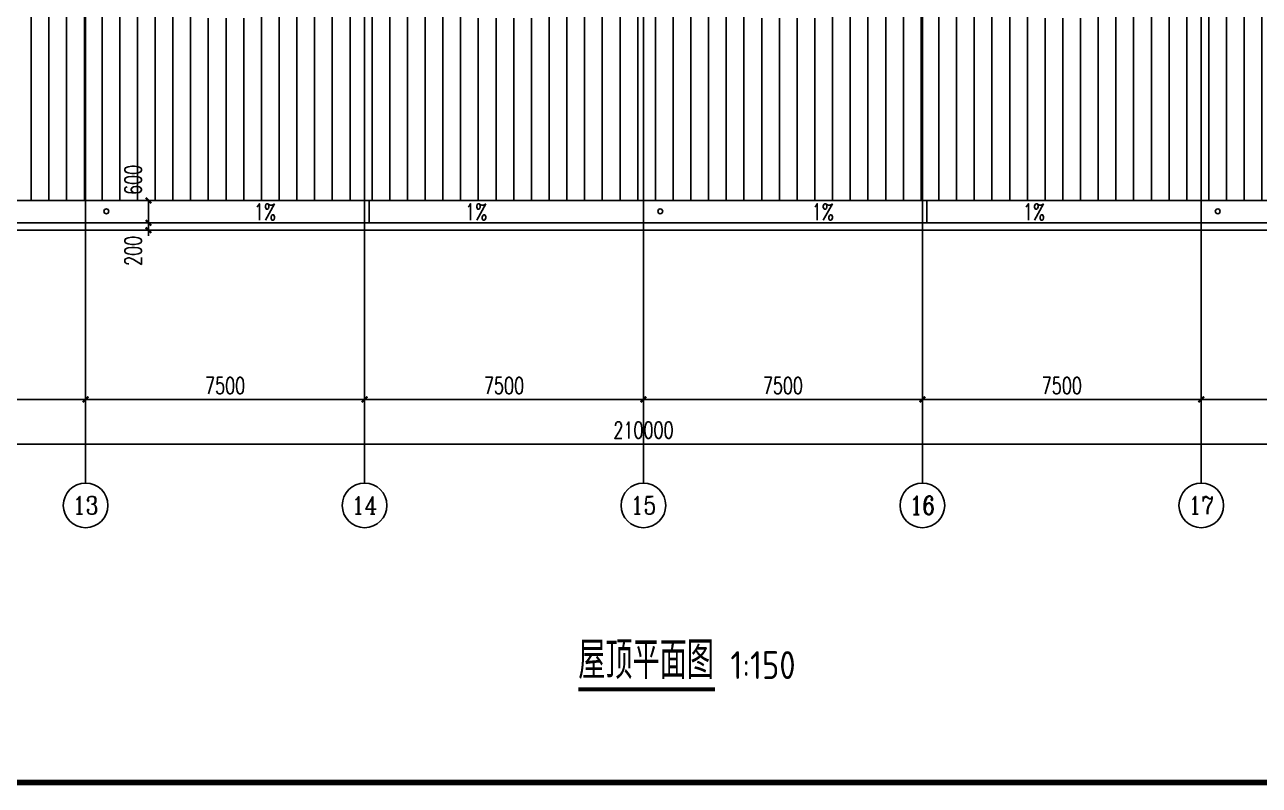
# Model space of a CAD drawing. Extents: x 962303 to 1579583, y -174742 to 224716.
# Drawn here: x 1437085 to 1470283, y 15683 to 36142 of the extents above; entities that cross this region are included whole.
import ezdxf
from ezdxf.enums import TextEntityAlignment as Align

# ---------------------------------------------------------------- set-up
doc = ezdxf.new("R2010")
doc.units = 0
doc.header["$LTSCALE"] = 1000
doc.header["$MEASUREMENT"] = 0
for name, color, linetype in [('AXIS', 3, 'Continuous'), ('AXIS_TEXT', 7, 'Continuous'), ('DIM_SYMB', 3, 'Continuous'), ('DOTE', 1, 'Continuous'), ('PUB_DIM', 3, 'Continuous'), ('PUB_TEXT', 7, 'Continuous'), ('PUB_TITLE', 4, 'Continuous')]:
    doc.layers.add(name, color=color, linetype=linetype)
doc.styles.add('_TCH_AXIS', font='COMPLEX', dxfattribs={"bigfont": 'GBCBIG'})
doc.styles.add('_TCH_DIM', font='SIMPLEX', dxfattribs={"bigfont": 'GBCBIG'})
doc.styles.add('_TCH_DIM_T3', font='SIMPLEX', dxfattribs={"width": 0.705882, "bigfont": 'GBCBIG'})
doc.styles.add('COMPLEX', font='COMPLEX')
doc.styles.get("Standard").update_dxf_attribs({"font": 'gbenor.shx', "bigfont": 'gbcbig.shx'})
doc.dimstyles.new('_TCH_ARCH&&150', dxfattribs={"dimtxt": 446.25, "dimasz": 150, "dimexe": 375, "dimexo": 450, "dimgap": 150, "dimtad": 1, "dimdec": 0, "dimzin": 0, "dimdsep": 46, "dimtxsty": '_TCH_DIM_T3', "dimblk": 'ARCHTICK', "dimcen": 0.09, "dimclrt": 7, "dimazin": 2, "dimtfac": 1, "dimtdec": 0, "dimtix": 1, "dimtmove": 2, "dimatfit": 3, "dimfxl": 0, "dimtolj": 1, "dimtzin": 0, "dimarcsym": 0})

# ---------------------------------------------------------------- blocks, each defined once
blk = doc.blocks.new('_ArchTick')
at = {"color": 0, "linetype": 'ByBlock', "const_width": 0.4}
blk.add_lwpolyline([(-0.5, -0.5), (0.5, 0.5)], dxfattribs=at)
blk = doc.blocks.new('*D38')
at = {"layer": 'Defpoints', "color": 0}
for p in [(1440414, 31413), (1441157, 31413), (1441157, 30813)]:
    blk.add_point(p, dxfattribs=at)
at = {"layer": 'PUB_DIM', "color": 0, "lineweight": -2}
for p, q in [((1440707, 31413), (1440039, 31413)), ((1440414, 30813), (1440414, 31413)), ((1440707, 30813), (1440039, 30813))]:
    blk.add_line(p, q, dxfattribs=at)
at = {"layer": 'PUB_DIM', "color": 0, "lineweight": -2, "xscale": 150, "yscale": 150, "zscale": 150}
for p, rotation in [((1440414, 31413), 90), ((1440414, 30813), 270)]:
    blk.add_blockref('_ArchTick', p, dxfattribs=dict(at, rotation=rotation))
at = {"layer": 'PUB_DIM', "color": 7, "insert": (1440002, 31968), "char_height": 446.2, "attachment_point": 5, "rotation": 90, "style": '_TCH_DIM_T3'}
blk.add_mtext('\\A1;600', dxfattribs=at)
blk = doc.blocks.new('*D39')
at = {"layer": 'Defpoints', "color": 0}
for p in [(1440414, 30813), (1441157, 30813), (1441157, 30613)]:
    blk.add_point(p, dxfattribs=at)
at = {"layer": 'PUB_DIM', "color": 0, "lineweight": -2}
for p, q in [((1440414, 30813), (1440414, 30963)), ((1440707, 30813), (1440039, 30813)), ((1440707, 30613), (1440039, 30613)), ((1440414, 30613), (1440414, 30813)), ((1440414, 30613), (1440414, 30463))]:
    blk.add_line(p, q, dxfattribs=at)
at = {"layer": 'PUB_DIM', "color": 0, "lineweight": -2, "xscale": 150, "yscale": 150, "zscale": 150}
for p, rotation in [((1440414, 30813), 270), ((1440414, 30613), 90)]:
    blk.add_blockref('_ArchTick', p, dxfattribs=dict(at, rotation=rotation))
at = {"layer": 'PUB_DIM', "color": 7, "insert": (1440002, 30058), "char_height": 446.2, "attachment_point": 5, "rotation": 90, "style": '_TCH_DIM_T3'}
blk.add_mtext('\\A1;200', dxfattribs=at)
blk = doc.blocks.new('*D885')
at = {"layer": 'AXIS', "color": 0, "lineweight": -2}
for p, q in [((1431223, 29363), (1431223, 25688)), ((1438723, 29363), (1438723, 25688)), ((1431223, 26063), (1438723, 26063))]:
    blk.add_line(p, q, dxfattribs=at)
at = {"layer": 'Defpoints', "color": 0}
for p in [(1431223, 29813), (1438723, 29813), (1438723, 26063)]:
    blk.add_point(p, dxfattribs=at)
at = {"layer": 'AXIS', "color": 0, "lineweight": -2, "xscale": 150, "yscale": 150, "zscale": 150, "rotation": 180}
blk.add_blockref('_ArchTick', (1431223, 26063), dxfattribs=at)
at = {"layer": 'AXIS', "color": 0, "lineweight": -2, "xscale": 150, "yscale": 150, "zscale": 150}
blk.add_blockref('_ArchTick', (1438723, 26063), dxfattribs=at)
at = {"layer": 'AXIS', "color": 7, "insert": (1434973, 26436), "char_height": 446.2, "attachment_point": 5, "style": '_TCH_DIM_T3'}
blk.add_mtext('\\A1;7500', dxfattribs=at)
blk = doc.blocks.new('*D886')
at = {"layer": 'AXIS', "color": 0, "lineweight": -2}
for p, q in [((1438723, 29363), (1438723, 25688)), ((1446223, 29363), (1446223, 25688)), ((1438723, 26063), (1446223, 26063))]:
    blk.add_line(p, q, dxfattribs=at)
at = {"layer": 'Defpoints', "color": 0}
for p in [(1438723, 29813), (1446223, 29813), (1446223, 26063)]:
    blk.add_point(p, dxfattribs=at)
at = {"layer": 'AXIS', "color": 0, "lineweight": -2, "xscale": 150, "yscale": 150, "zscale": 150, "rotation": 180}
blk.add_blockref('_ArchTick', (1438723, 26063), dxfattribs=at)
at = {"layer": 'AXIS', "color": 0, "lineweight": -2, "xscale": 150, "yscale": 150, "zscale": 150}
blk.add_blockref('_ArchTick', (1446223, 26063), dxfattribs=at)
at = {"layer": 'AXIS', "color": 7, "insert": (1442473, 26436), "char_height": 446.2, "attachment_point": 5, "style": '_TCH_DIM_T3'}
blk.add_mtext('\\A1;7500', dxfattribs=at)
blk = doc.blocks.new('*D887')
at = {"layer": 'AXIS', "color": 0, "lineweight": -2}
for p, q in [((1446223, 29363), (1446223, 25688)), ((1453723, 29363), (1453723, 25688)), ((1446223, 26063), (1453723, 26063))]:
    blk.add_line(p, q, dxfattribs=at)
at = {"layer": 'Defpoints', "color": 0}
for p in [(1446223, 29813), (1453723, 29813), (1453723, 26063)]:
    blk.add_point(p, dxfattribs=at)
at = {"layer": 'AXIS', "color": 0, "lineweight": -2, "xscale": 150, "yscale": 150, "zscale": 150, "rotation": 180}
blk.add_blockref('_ArchTick', (1446223, 26063), dxfattribs=at)
at = {"layer": 'AXIS', "color": 0, "lineweight": -2, "xscale": 150, "yscale": 150, "zscale": 150}
blk.add_blockref('_ArchTick', (1453723, 26063), dxfattribs=at)
at = {"layer": 'AXIS', "color": 7, "insert": (1449973, 26436), "char_height": 446.2, "attachment_point": 5, "style": '_TCH_DIM_T3'}
blk.add_mtext('\\A1;7500', dxfattribs=at)
blk = doc.blocks.new('*D888')
at = {"layer": 'AXIS', "color": 0, "lineweight": -2}
for p, q in [((1453723, 29363), (1453723, 25688)), ((1461223, 29363), (1461223, 25688)), ((1453723, 26063), (1461223, 26063))]:
    blk.add_line(p, q, dxfattribs=at)
at = {"layer": 'Defpoints', "color": 0}
for p in [(1453723, 29813), (1461223, 29813), (1461223, 26063)]:
    blk.add_point(p, dxfattribs=at)
at = {"layer": 'AXIS', "color": 0, "lineweight": -2, "xscale": 150, "yscale": 150, "zscale": 150, "rotation": 180}
blk.add_blockref('_ArchTick', (1453723, 26063), dxfattribs=at)
at = {"layer": 'AXIS', "color": 0, "lineweight": -2, "xscale": 150, "yscale": 150, "zscale": 150}
blk.add_blockref('_ArchTick', (1461223, 26063), dxfattribs=at)
at = {"layer": 'AXIS', "color": 7, "insert": (1457473, 26436), "char_height": 446.2, "attachment_point": 5, "style": '_TCH_DIM_T3'}
blk.add_mtext('\\A1;7500', dxfattribs=at)
blk = doc.blocks.new('*D889')
at = {"layer": 'AXIS', "color": 0, "lineweight": -2}
for p, q in [((1461223, 29363), (1461223, 25688)), ((1468723, 29363), (1468723, 25688)), ((1461223, 26063), (1468723, 26063))]:
    blk.add_line(p, q, dxfattribs=at)
at = {"layer": 'Defpoints', "color": 0}
for p in [(1461223, 29813), (1468723, 29813), (1468723, 26063)]:
    blk.add_point(p, dxfattribs=at)
at = {"layer": 'AXIS', "color": 0, "lineweight": -2, "xscale": 150, "yscale": 150, "zscale": 150, "rotation": 180}
blk.add_blockref('_ArchTick', (1461223, 26063), dxfattribs=at)
at = {"layer": 'AXIS', "color": 0, "lineweight": -2, "xscale": 150, "yscale": 150, "zscale": 150}
blk.add_blockref('_ArchTick', (1468723, 26063), dxfattribs=at)
at = {"layer": 'AXIS', "color": 7, "insert": (1464973, 26436), "char_height": 446.2, "attachment_point": 5, "style": '_TCH_DIM_T3'}
blk.add_mtext('\\A1;7500', dxfattribs=at)
blk = doc.blocks.new('*D890')
at = {"layer": 'AXIS', "color": 0, "lineweight": -2}
for p, q in [((1468723, 29363), (1468723, 25688)), ((1476223, 29363), (1476223, 25688)), ((1468723, 26063), (1476223, 26063))]:
    blk.add_line(p, q, dxfattribs=at)
at = {"layer": 'Defpoints', "color": 0}
for p in [(1468723, 29813), (1476223, 29813), (1476223, 26063)]:
    blk.add_point(p, dxfattribs=at)
at = {"layer": 'AXIS', "color": 0, "lineweight": -2, "xscale": 150, "yscale": 150, "zscale": 150, "rotation": 180}
blk.add_blockref('_ArchTick', (1468723, 26063), dxfattribs=at)
at = {"layer": 'AXIS', "color": 0, "lineweight": -2, "xscale": 150, "yscale": 150, "zscale": 150}
blk.add_blockref('_ArchTick', (1476223, 26063), dxfattribs=at)
at = {"layer": 'AXIS', "color": 7, "insert": (1472473, 26436), "char_height": 446.2, "attachment_point": 5, "style": '_TCH_DIM_T3'}
blk.add_mtext('\\A1;7500', dxfattribs=at)
blk = doc.blocks.new('*D902')
at = {"layer": 'AXIS', "color": 0, "lineweight": -2}
for p, q in [((1348723, 29363), (1348723, 24488)), ((1558723, 29363), (1558723, 24488)), ((1348723, 24863), (1558723, 24863))]:
    blk.add_line(p, q, dxfattribs=at)
at = {"layer": 'Defpoints', "color": 0}
for p in [(1348723, 29813), (1558723, 29813), (1558723, 24863)]:
    blk.add_point(p, dxfattribs=at)
at = {"layer": 'AXIS', "color": 0, "lineweight": -2, "xscale": 150, "yscale": 150, "zscale": 150, "rotation": 180}
blk.add_blockref('_ArchTick', (1348723, 24863), dxfattribs=at)
at = {"layer": 'AXIS', "color": 0, "lineweight": -2, "xscale": 150, "yscale": 150, "zscale": 150}
blk.add_blockref('_ArchTick', (1558723, 24863), dxfattribs=at)
at = {"layer": 'AXIS', "color": 7, "insert": (1453723, 25236), "char_height": 446.2, "attachment_point": 5, "style": '_TCH_DIM_T3'}
blk.add_mtext('\\A1;210000', dxfattribs=at)
blk = doc.blocks.new('_AXISO')
blk.add_circle((0, 0), 0.5)
at = {"layer": 'AXIS_TEXT', "style": 'COMPLEX', "width": 1.041667}
blk.add_attdef('A', text='', height=0.56, dxfattribs=at).set_placement((-0.25, -0.28), (0.25, -0.28), align=Align.FIT)

msp = doc.modelspace()

# ---------------------------------------------------------------- hatches: boundary and pattern name
h = msp.add_hatch()
h.set_pattern_fill('LINE', color=251, scale=500, angle=90, style=0)
h.set_pattern_definition([(90, (815277.7, 33526), (-476.25, 3e-14), [])])
h.paths.add_polyline_path([(1428373.2, 60313.1), (1428373.2, 58813.1), (1431223.2, 58813.1), (1431223.2, 65213.1), (1423723.2, 65213.1), (1423723.2, 58813.1), (1426573.2, 58813.1), (1426573.2, 60313.1)])
h.paths.add_polyline_path([(1435873.2, 60313.1), (1435873.2, 58813.1), (1438723.2, 58813.1), (1438723.2, 65213.1), (1431223.2, 65213.1), (1431223.2, 58813.1), (1434073.2, 58813.1), (1434073.2, 60313.1)])
h.paths.add_polyline_path([(1441573.2, 60313.1), (1443373.2, 60313.1), (1443373.2, 58813.1), (1446223.2, 58813.1), (1446223.2, 65213.1), (1438723.2, 65213.1), (1438723.2, 58813.1), (1441573.2, 58813.1)])
h.paths.add_polyline_path([(1443373.2, 51813.1), (1446223.2, 51813.1), (1446223.2, 58813.1), (1443373.2, 58813.1)])
h.paths.add_polyline_path([(1441573.2, 58813.1), (1438723.2, 58813.1), (1438723.2, 51813.1), (1441573.2, 51813.1)])
h.paths.add_polyline_path([(1438723.2, 58813.1), (1435873.2, 58813.1), (1435873.2, 51813.1), (1438723.2, 51813.1)])
h.paths.add_polyline_path([(1434073.2, 58813.1), (1431223.2, 58813.1), (1431223.2, 51813.1), (1434073.2, 51813.1)])
h.paths.add_polyline_path([(1431223.2, 58813.1), (1428373.2, 58813.1), (1428373.2, 51813.1), (1431223.2, 51813.1)])
h.paths.add_polyline_path([(1423723.2, 51813.1), (1426573.2, 51813.1), (1426573.2, 58813.1), (1423723.2, 58813.1)])
h.paths.add_polyline_path([(1426573.2, 51813.1), (1423723.2, 51813.1), (1423723.2, 44813.1), (1426573.2, 44813.1)])
h.paths.add_polyline_path([(1428373.2, 44813.1), (1431223.2, 44813.1), (1431223.2, 51813.1), (1428373.2, 51813.1)])
h.paths.add_polyline_path([(1434073.2, 51813.1), (1431223.2, 51813.1), (1431223.2, 44813.1), (1434073.2, 44813.1)])
h.paths.add_polyline_path([(1435873.2, 44813.1), (1438723.2, 44813.1), (1438723.2, 51813.1), (1435873.2, 51813.1)])
h.paths.add_polyline_path([(1438723.2, 44813.1), (1441573.2, 44813.1), (1441573.2, 51813.1), (1438723.2, 51813.1)])
h.paths.add_polyline_path([(1446223.2, 51813.1), (1443373.2, 51813.1), (1443373.2, 44813.1), (1446223.2, 44813.1)])
h.paths.add_polyline_path([(1446223.2, 44813.1), (1443373.2, 44813.1), (1443373.2, 37813.1), (1446223.2, 37813.1)])
h.paths.add_polyline_path([(1441573.2, 44813.1), (1438723.2, 44813.1), (1438723.2, 37813.1), (1441573.2, 37813.1)])
h.paths.add_polyline_path([(1438723.2, 44813.1), (1435873.2, 44813.1), (1435873.2, 37813.1), (1438723.2, 37813.1)])
h.paths.add_polyline_path([(1431223.2, 37813.1), (1434073.2, 37813.1), (1434073.2, 44813.1), (1431223.2, 44813.1)])
h.paths.add_polyline_path([(1428373.2, 37813.1), (1431223.2, 37813.1), (1431223.2, 44813.1), (1428373.2, 44813.1)])
h.paths.add_polyline_path([(1423723.2, 37813.1), (1426573.2, 37813.1), (1426573.2, 44813.1), (1423723.2, 44813.1)])
h.paths.add_polyline_path([(1431223.2, 31413.1), (1431223.2, 37813.1), (1428373.2, 37813.1), (1428373.2, 36313.1), (1426573.2, 36313.1), (1426573.2, 37813.1), (1423723.2, 37813.1), (1423723.2, 31413.1)])
h.paths.add_polyline_path([(1438723.2, 31413.1), (1438723.2, 37813.1), (1435873.2, 37813.1), (1435873.2, 36313.1), (1434073.2, 36313.1), (1434073.2, 37813.1), (1431223.2, 37813.1), (1431223.2, 31413.1)])
h.paths.add_polyline_path([(1446223.2, 31413.1), (1446223.2, 37813.1), (1443373.2, 37813.1), (1443373.2, 36313.1), (1441573.2, 36313.1), (1441573.2, 37813.1), (1438723.2, 37813.1), (1438723.2, 31413.1)])
h = msp.add_hatch()
h.set_pattern_fill('LINE', color=251, scale=500, angle=90, style=0)
h.set_pattern_definition([(90, (837777.7, 33526), (-476.25, 3e-14), [])])
h.paths.add_polyline_path([(1450873.2, 60313.1), (1450873.2, 58813.1), (1453723.2, 58813.1), (1453723.2, 65213.1), (1446223.2, 65213.1), (1446223.2, 58813.1), (1449073.2, 58813.1), (1449073.2, 60313.1)])
h.paths.add_polyline_path([(1458373.2, 60313.1), (1458373.2, 58813.1), (1461223.2, 58813.1), (1461223.2, 65213.1), (1453723.2, 65213.1), (1453723.2, 58813.1), (1456573.2, 58813.1), (1456573.2, 60313.1)])
h.paths.add_polyline_path([(1464073.2, 60313.1), (1465873.2, 60313.1), (1465873.2, 58813.1), (1468723.2, 58813.1), (1468723.2, 65213.1), (1461223.2, 65213.1), (1461223.2, 58813.1), (1464073.2, 58813.1)])
h.paths.add_polyline_path([(1465873.2, 51813.1), (1468723.2, 51813.1), (1468723.2, 58813.1), (1465873.2, 58813.1)])
h.paths.add_polyline_path([(1464073.2, 58813.1), (1461223.2, 58813.1), (1461223.2, 51813.1), (1464073.2, 51813.1)])
h.paths.add_polyline_path([(1461223.2, 58813.1), (1458373.2, 58813.1), (1458373.2, 51813.1), (1461223.2, 51813.1)])
h.paths.add_polyline_path([(1456573.2, 58813.1), (1453723.2, 58813.1), (1453723.2, 51813.1), (1456573.2, 51813.1)])
h.paths.add_polyline_path([(1453723.2, 58813.1), (1450873.2, 58813.1), (1450873.2, 51813.1), (1453723.2, 51813.1)])
h.paths.add_polyline_path([(1446223.2, 51813.1), (1449073.2, 51813.1), (1449073.2, 58813.1), (1446223.2, 58813.1)])
h.paths.add_polyline_path([(1449073.2, 51813.1), (1446223.2, 51813.1), (1446223.2, 44813.1), (1449073.2, 44813.1)])
h.paths.add_polyline_path([(1450873.2, 44813.1), (1453723.2, 44813.1), (1453723.2, 51813.1), (1450873.2, 51813.1)])
h.paths.add_polyline_path([(1456573.2, 51813.1), (1453723.2, 51813.1), (1453723.2, 44813.1), (1456573.2, 44813.1)])
h.paths.add_polyline_path([(1458373.2, 44813.1), (1461223.2, 44813.1), (1461223.2, 51813.1), (1458373.2, 51813.1)])
h.paths.add_polyline_path([(1461223.2, 44813.1), (1464073.2, 44813.1), (1464073.2, 51813.1), (1461223.2, 51813.1)])
h.paths.add_polyline_path([(1468723.2, 51813.1), (1465873.2, 51813.1), (1465873.2, 44813.1), (1468723.2, 44813.1)])
h.paths.add_polyline_path([(1468723.2, 44813.1), (1465873.2, 44813.1), (1465873.2, 37813.1), (1468723.2, 37813.1)])
h.paths.add_polyline_path([(1464073.2, 44813.1), (1461223.2, 44813.1), (1461223.2, 37813.1), (1464073.2, 37813.1)])
h.paths.add_polyline_path([(1461223.2, 44813.1), (1458373.2, 44813.1), (1458373.2, 37813.1), (1461223.2, 37813.1)])
h.paths.add_polyline_path([(1453723.2, 37813.1), (1456573.2, 37813.1), (1456573.2, 44813.1), (1453723.2, 44813.1)])
h.paths.add_polyline_path([(1450873.2, 37813.1), (1453723.2, 37813.1), (1453723.2, 44813.1), (1450873.2, 44813.1)])
h.paths.add_polyline_path([(1446223.2, 37813.1), (1449073.2, 37813.1), (1449073.2, 44813.1), (1446223.2, 44813.1)])
h.paths.add_polyline_path([(1453723.2, 31413.1), (1453723.2, 37813.1), (1450873.2, 37813.1), (1450873.2, 36313.1), (1449073.2, 36313.1), (1449073.2, 37813.1), (1446223.2, 37813.1), (1446223.2, 31413.1)])
h.paths.add_polyline_path([(1461223.2, 31413.1), (1461223.2, 37813.1), (1458373.2, 37813.1), (1458373.2, 36313.1), (1456573.2, 36313.1), (1456573.2, 37813.1), (1453723.2, 37813.1), (1453723.2, 31413.1)])
h.paths.add_polyline_path([(1468723.2, 31413.1), (1468723.2, 37813.1), (1465873.2, 37813.1), (1465873.2, 36313.1), (1464073.2, 36313.1), (1464073.2, 37813.1), (1461223.2, 37813.1), (1461223.2, 31413.1)])
h = msp.add_hatch()
h.set_pattern_fill('LINE', color=251, scale=500, angle=90, style=0)
h.set_pattern_definition([(90, (860277.7, 33526), (-476.25, 3e-14), [])])
h.paths.add_polyline_path([(1473373.2, 60313.1), (1473373.2, 58813.1), (1476223.2, 58813.1), (1476223.2, 65213.1), (1468723.2, 65213.1), (1468723.2, 58813.1), (1471573.2, 58813.1), (1471573.2, 60313.1)])
h.paths.add_polyline_path([(1480873.2, 60313.1), (1480873.2, 58813.1), (1483723.2, 58813.1), (1483723.2, 65213.1), (1476223.2, 65213.1), (1476223.2, 58813.1), (1479073.2, 58813.1), (1479073.2, 60313.1)])
h.paths.add_polyline_path([(1486573.2, 60313.1), (1488373.2, 60313.1), (1488373.2, 58813.1), (1491223.2, 58813.1), (1491223.2, 65213.1), (1483723.2, 65213.1), (1483723.2, 58813.1), (1486573.2, 58813.1)])
h.paths.add_polyline_path([(1488373.2, 51813.1), (1491223.2, 51813.1), (1491223.2, 58813.1), (1488373.2, 58813.1)])
h.paths.add_polyline_path([(1486573.2, 58813.1), (1483723.2, 58813.1), (1483723.2, 51813.1), (1486573.2, 51813.1)])
h.paths.add_polyline_path([(1483723.2, 58813.1), (1480873.2, 58813.1), (1480873.2, 51813.1), (1483723.2, 51813.1)])
h.paths.add_polyline_path([(1479073.2, 58813.1), (1476223.2, 58813.1), (1476223.2, 51813.1), (1479073.2, 51813.1)])
h.paths.add_polyline_path([(1476223.2, 58813.1), (1473373.2, 58813.1), (1473373.2, 51813.1), (1476223.2, 51813.1)])
h.paths.add_polyline_path([(1468723.2, 51813.1), (1471573.2, 51813.1), (1471573.2, 58813.1), (1468723.2, 58813.1)])
h.paths.add_polyline_path([(1471573.2, 51813.1), (1468723.2, 51813.1), (1468723.2, 44813.1), (1471573.2, 44813.1)])
h.paths.add_polyline_path([(1473373.2, 44813.1), (1476223.2, 44813.1), (1476223.2, 51813.1), (1473373.2, 51813.1)])
h.paths.add_polyline_path([(1479073.2, 51813.1), (1476223.2, 51813.1), (1476223.2, 44813.1), (1479073.2, 44813.1)])
h.paths.add_polyline_path([(1480873.2, 44813.1), (1483723.2, 44813.1), (1483723.2, 51813.1), (1480873.2, 51813.1)])
h.paths.add_polyline_path([(1483723.2, 44813.1), (1486573.2, 44813.1), (1486573.2, 51813.1), (1483723.2, 51813.1)])
h.paths.add_polyline_path([(1491223.2, 51813.1), (1488373.2, 51813.1), (1488373.2, 44813.1), (1491223.2, 44813.1)])
h.paths.add_polyline_path([(1491223.2, 44813.1), (1488373.2, 44813.1), (1488373.2, 37813.1), (1491223.2, 37813.1)])
h.paths.add_polyline_path([(1486573.2, 44813.1), (1483723.2, 44813.1), (1483723.2, 37813.1), (1486573.2, 37813.1)])
h.paths.add_polyline_path([(1483723.2, 44813.1), (1480873.2, 44813.1), (1480873.2, 37813.1), (1483723.2, 37813.1)])
h.paths.add_polyline_path([(1476223.2, 37813.1), (1479073.2, 37813.1), (1479073.2, 44813.1), (1476223.2, 44813.1)])
h.paths.add_polyline_path([(1473373.2, 37813.1), (1476223.2, 37813.1), (1476223.2, 44813.1), (1473373.2, 44813.1)])
h.paths.add_polyline_path([(1468723.2, 37813.1), (1471573.2, 37813.1), (1471573.2, 44813.1), (1468723.2, 44813.1)])
h.paths.add_polyline_path([(1476223.2, 31413.1), (1476223.2, 37813.1), (1473373.2, 37813.1), (1473373.2, 36313.1), (1471573.2, 36313.1), (1471573.2, 37813.1), (1468723.2, 37813.1), (1468723.2, 31413.1)])
h.paths.add_polyline_path([(1483723.2, 31413.1), (1483723.2, 37813.1), (1480873.2, 37813.1), (1480873.2, 36313.1), (1479073.2, 36313.1), (1479073.2, 37813.1), (1476223.2, 37813.1), (1476223.2, 31413.1)])
h.paths.add_polyline_path([(1491223.2, 31413.1), (1491223.2, 37813.1), (1488373.2, 37813.1), (1488373.2, 36313.1), (1486573.2, 36313.1), (1486573.2, 37813.1), (1483723.2, 37813.1), (1483723.2, 31413.1)])

# ---------------------------------------------------------------- linework, layer by layer
for p, q in [((1558723.2, 31413.1), (1348723.2, 31413.1)), ((1446343.8, 31413.1), (1446343.8, 30813.1)), ((1461343.8, 31413.1), (1461343.8, 30813.1)), ((1558923.2, 30613.1), (1348523.2, 30613.1)), ((1558923.2, 30813.1), (1348723.2, 30813.1))]:
    msp.add_line(p, q)
for centre in [(1439281.3, 31122.7), (1454174.9, 31122.7), (1469164.9, 31122.7)]:
    msp.add_circle(centre, 65.2)
at = {"layer": 'AXIS'}
for p, q in [((1438723.2, 29813.1), (1438723.2, 23813.1)), ((1446223.2, 29813.1), (1446223.2, 23813.1)), ((1453723.2, 29813.1), (1453723.2, 23813.1)), ((1461223.2, 29813.1), (1461223.2, 23813.1)), ((1468723.2, 29813.1), (1468723.2, 23813.1))]:
    msp.add_line(p, q, dxfattribs=at)
at = {"layer": 'DIM_SYMB'}
for points in [[(1443091.9, 31103.7, 0, 0, 0), (1441882.2, 31103.7, 120, 0, 0), (1441432.2, 31103.7, 0, 0, 0)], [(1449595.8, 31103.7, 0, 0, 0), (1450805.5, 31103.7, 120, 0, 0), (1451255.5, 31103.7, 0, 0, 0)], [(1458091.9, 31103.7, 0, 0, 0), (1456882.2, 31103.7, 120, 0, 0), (1456432.2, 31103.7, 0, 0, 0)], [(1464595.8, 31103.7, 0, 0, 0), (1465805.5, 31103.7, 120, 0, 0), (1466255.5, 31103.7, 0, 0, 0)]]:
    msp.add_lwpolyline(points, format="xyseb", dxfattribs=at)
at = {"layer": 'DIM_SYMB', "const_width": 105}
msp.add_lwpolyline([(1451970.1, 18265.2), (1455642.9, 18265.2)], dxfattribs=at)
at = {"layer": 'DOTE'}
for p, q in [((1438723.2, 29813.1), (1438723.2, 66813.1)), ((1446223.2, 29813.1), (1446223.2, 66813.1)), ((1453723.2, 29813.1), (1453723.2, 66813.1)), ((1461223.2, 29813.1), (1461223.2, 66813.1)), ((1468723.2, 29813.1), (1468723.2, 66813.1)), ((1347723.2, 30813.1), (1559723.2, 30813.1))]:
    msp.add_line(p, q, dxfattribs=at)
at = {"layer": 'PUB_TITLE', "const_width": 150}
msp.add_lwpolyline([(1338083.3, 15758.1), (1578083.3, 15758.1), (1578083.3, 75758.1), (1338083.3, 75758.1)], close=True, dxfattribs=at)

# ---------------------------------------------------------------- block references
at = {"layer": 'AXIS'}
ref = msp.add_blockref('_AXISO', (1438723.2, 23213.1), dxfattribs=dict(at, xscale=1200, yscale=1200, zscale=1200))
ref.add_attrib('A', '13', dxfattribs={"layer": 'AXIS_TEXT', "height": 481.71, "style": '_TCH_AXIS', "width": 1.034483}).set_placement((1438379.1, 22972.2), (1439067.3, 22972.2), align=Align.FIT)
ref = msp.add_blockref('_AXISO', (1446223.2, 23213.1), dxfattribs=dict(at, xscale=1200, yscale=1200, zscale=1200))
ref.add_attrib('A', '14', dxfattribs={"layer": 'AXIS_TEXT', "height": 471.11, "style": '_TCH_AXIS'}).set_placement((1445875.5, 22977.5), (1446570.9, 22977.5), align=Align.FIT)
ref = msp.add_blockref('_AXISO', (1453723.2, 23213.1), dxfattribs=dict(at, xscale=1200, yscale=1200, zscale=1200))
ref.add_attrib('A', '15', dxfattribs={"layer": 'AXIS_TEXT', "height": 481.71, "style": '_TCH_AXIS', "width": 1.034483}).set_placement((1453379.1, 22972.2), (1454067.3, 22972.2), align=Align.FIT)
ref = msp.add_blockref('_AXISO', (1461223.2, 23213.1), dxfattribs=dict(at, xscale=1200, yscale=1200, zscale=1200))
ref.add_attrib('A', '16', dxfattribs={"layer": 'AXIS_TEXT', "height": 492.67, "style": '_TCH_AXIS'}).set_placement((1460883, 22966.8), (1461563.4, 22966.8), align=Align.FIT)
ref = msp.add_blockref('_AXISO', (1468723.2, 23213.1), dxfattribs=dict(at, xscale=1200, yscale=1200, zscale=1200))
ref.add_attrib('A', '17', dxfattribs={"layer": 'AXIS_TEXT', "height": 481.71, "style": '_TCH_AXIS', "width": 1.034483}).set_placement((1468379.1, 22972.2), (1469067.3, 22972.2), align=Align.FIT)

# ---------------------------------------------------------------- texts
at = {"layer": 'PUB_TEXT', "style": '_TCH_DIM', "width": 0.705882}
for p in [(1443249.4, 30880.6), (1448928.3, 30880.6), (1458249.4, 30880.6), (1463928.3, 30880.6)]:
    msp.add_text('1%%%', height=446.25, dxfattribs=at).set_placement(p)
at = {"layer": 'PUB_TEXT'}
for s, height, p in [('屋顶平面图', 1012.77, (1451970.1, 18542.2)), ('1:150', 750, (1456062.9, 18542.2))]:
    msp.add_text(s, height=height, dxfattribs=at).set_placement(p)

# ---------------------------------------------------------------- dimensions: what is measured, and where the dimension line sits
at = {"layer": 'AXIS'}
for p1, p2, distance, picture, middle in [((1348723.2, 29813.1), (1558723.2, 29813.1), -4950, '*D902', (1453723.2, 25236.2)), ((1431223.2, 29813.1), (1438723.2, 29813.1), -3750, '*D885', (1434973.2, 26436.2)), ((1438723.2, 29813.1), (1446223.2, 29813.1), -3750, '*D886', (1442473.2, 26436.2)), ((1446223.2, 29813.1), (1453723.2, 29813.1), -3750, '*D887', (1449973.2, 26436.2)), ((1453723.2, 29813.1), (1461223.2, 29813.1), -3750, '*D888', (1457473.2, 26436.2)), ((1461223.2, 29813.1), (1468723.2, 29813.1), -3750, '*D889', (1464973.2, 26436.2)), ((1468723.2, 29813.1), (1476223.2, 29813.1), -3750, '*D890', (1472473.2, 26436.2))]:
    dim = msp.add_aligned_dim(p1=p1, p2=p2, distance=distance, dimstyle='_TCH_ARCH&&150', dxfattribs=at)
    dim.commit()
    dim.dimension.update_dxf_attribs({"geometry": picture, "text_midpoint": middle})
at = {"layer": 'PUB_DIM'}
for base, p1, p2, picture, middle in [((1440414.2, 31413.1), (1441156.8, 30813.1), (1441156.8, 31413.1), '*D38', (1440001.7, 31968.1)), ((1440414.2, 30813.1), (1441156.8, 30613.1), (1441156.8, 30813.1), '*D39', (1440001.7, 30058.1))]:
    dim = msp.add_linear_dim(base=base, p1=p1, p2=p2, angle=90, dimstyle='_TCH_ARCH&&150', dxfattribs=at)
    dim.commit()
    dim.dimension.update_dxf_attribs({"geometry": picture, "text_midpoint": middle, "dimtype": 129})

doc.saveas('drawing.dxf')
